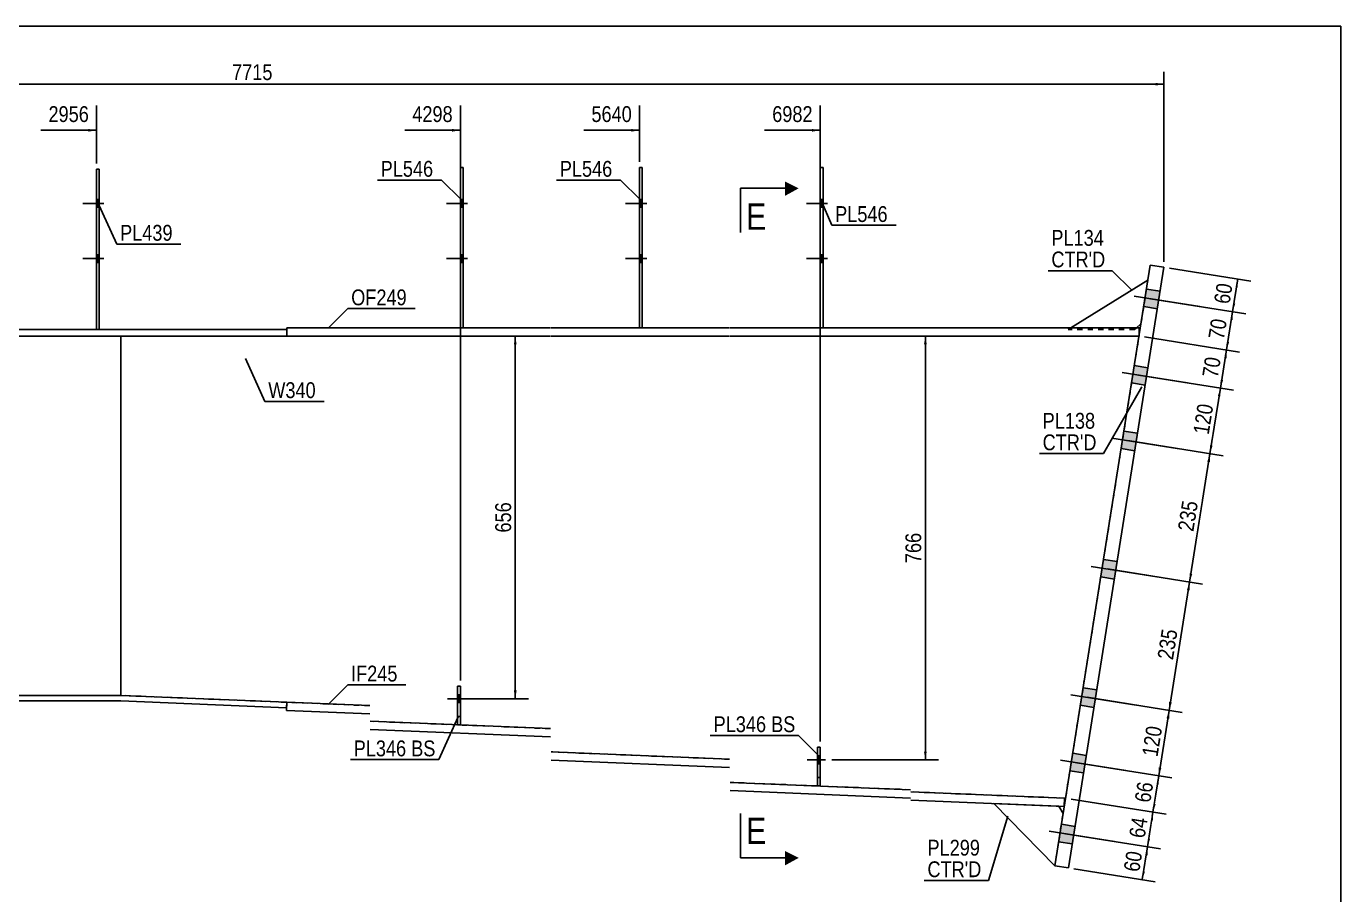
# Model space of a CAD drawing. Header units: millimetres. Extents: x -43 to 360, y -189 to 89.
# Drawn here: x 122 to 359.7, y -68.5 to 88.5 of the extents above; entities that cross this region are included whole.
import ezdxf

# ---------------------------------------------------------------- set-up
doc = ezdxf.new("R2010")
doc.units = ezdxf.units.MM
doc.linetypes.add('DXK_LINE_DOT1', pattern=[1.8814, 0.9407, -0.9407])
doc.linetypes.add('DXK_LINE_DOT2', pattern=[3.9198, 1.9599, -1.9599])
doc.styles.add('Arial Narrow', font='ARIALN.TTF', dxfattribs={"height": 0.2})

# ---------------------------------------------------------------- blocks, each defined once
blk = doc.blocks.new('Unknown-623699608-1210')
at = {"color": 5, "linetype": 'Continuous'}
for p, q in [((359.73, 88.52), (-40.27, 88.52)), ((359.73, -188.48), (359.73, 88.52))]:
    blk.add_line(p, q, dxfattribs=at)
blk = doc.blocks.new('Bolt-623699608-2019 - 1732')
at = {"color": 3, "linetype": 'DXK_LINE_DOT2'}
for p, q in [((266.55, -44.15), (263.25, -44.15)), ((265.6, -43.45), (265.1, -43.45)), ((265.6, -44.85), (265.1, -44.85))]:
    blk.add_line(p, q, dxfattribs=at)
blk = doc.blocks.new('Part-623699608-1764 - 1732')
at = {"color": 2, "linetype": 'Continuous'}
for p, q in [((200, -37.8), (200, -30.8)), ((200, -30.8), (200.5, -30.8)), ((200.5, -30.8), (200.5, -37.8)), ((200.5, -37.8), (200, -37.8))]:
    blk.add_line(p, q, dxfattribs=at)
at = {"color": 7, "linetype": 'DXK_LINE_DOT1'}
blk.add_line((200, -36.3), (200.5, -36.3), dxfattribs=at)
blk = doc.blocks.new('Bolt-623699608-1740 - 1732')
at = {"linetype": 'Continuous'}
blk.add_hatch(color=3, dxfattribs=at).paths.add_polyline_path([(200.5, -33.8), (200.5, -32.4), (200, -32.4), (200, -33.8)])
at = {"color": 3, "linetype": 'Continuous'}
for p, q in [((201.45, -33.1), (198.15, -33.1)), ((200.5, -32.4), (200, -32.4)), ((200.5, -33.8), (200, -33.8))]:
    blk.add_line(p, q, dxfattribs=at)
blk = doc.blocks.new('Bolt-623699608-1741 - 1732')
at = {"color": 3, "linetype": 'DXK_LINE_DOT2'}
for p, q in [((201.45, -33.1), (198.15, -33.1)), ((200.5, -32.4), (200, -32.4)), ((200.5, -33.8), (200, -33.8))]:
    blk.add_line(p, q, dxfattribs=at)
blk = doc.blocks.new('Bolt-623699608-1742 - 1732')
at = {"linetype": 'Continuous'}
for points in [[(201, 55.8), (201, 57.2), (200.5, 57.2), (200.5, 55.8)], [(201, 55.8), (201, 57.2), (200.5, 57.2), (200.5, 55.8)], [(201, 45.8), (201, 47.2), (200.5, 47.2), (200.5, 45.8)], [(201, 45.8), (201, 47.2), (200.5, 47.2), (200.5, 45.8)]]:
    blk.add_hatch(color=3, dxfattribs=at).paths.add_polyline_path(points)
at = {"color": 3, "linetype": 'Continuous'}
for p, q in [((201, 57.2), (200.5, 57.2)), ((201, 57.2), (200.5, 57.2)), ((201.8, 56.5), (198, 56.5)), ((201.8, 56.5), (198, 56.5)), ((201, 55.8), (200.5, 55.8)), ((201, 55.8), (200.5, 55.8)), ((201.8, 46.5), (198, 46.5)), ((201.8, 46.5), (198, 46.5)), ((201, 47.2), (200.5, 47.2)), ((201, 47.2), (200.5, 47.2)), ((201, 45.8), (200.5, 45.8)), ((201, 45.8), (200.5, 45.8))]:
    blk.add_line(p, q, dxfattribs=at)
blk = doc.blocks.new('Part-623699608-1786 - 1732')
at = {"color": 7, "linetype": 'DXK_LINE_DOT1'}
for p, q in [((200, -37.8), (200, -30.8)), ((200, -30.8), (200.5, -30.8)), ((200.5, -37.8), (200.5, -30.8)), ((200.5, -37.8), (200, -37.8))]:
    blk.add_line(p, q, dxfattribs=at)
blk = doc.blocks.new('Part-623699608-1791 - 1732')
at = {"color": 2, "linetype": 'Continuous'}
for p, q in [((201, 63), (200.5, 63)), ((200.5, 63), (200.5, 34)), ((201, 34), (201, 63))]:
    blk.add_line(p, q, dxfattribs=at)
at = {"color": 7, "linetype": 'DXK_LINE_DOT1'}
blk.add_line((200.5, 34), (201, 34), dxfattribs=at)
blk = doc.blocks.new('Part-623699608-2133 - 1732')
at = {"color": 2, "linetype": 'Continuous'}
for p, q in [((169.04, -35.23), (169.1, -33.73)), ((184.1, -35.85), (169.04, -35.23)), ((184.1, -34.35), (169.1, -33.73)), ((216.8, -38.51), (184.2, -37.17)), ((216.8, -40.01), (184.2, -38.67)), ((249.2, -44.04), (216.9, -42.71)), ((249.2, -45.54), (216.9, -44.21)), ((281.9, -49.56), (249.3, -48.22)), ((281.9, -51.06), (249.3, -49.72)), ((309.78, -51.08), (282, -49.94)), ((309.72, -52.58), (282, -51.44)), ((309.72, -52.56), (309.78, -51.08))]:
    blk.add_line(p, q, dxfattribs=at)
at = {"color": 7, "linetype": 'DXK_LINE_DOT1'}
for p in [(309.72, -52.56), (309.72, -52.58)]:
    blk.add_line(p, (309.72, -52.58), dxfattribs=at)
blk = doc.blocks.new('Part-623699608-1984 - 1732')
at = {"color": 2, "linetype": 'Continuous'}
for p, q in [((233.4, 63), (232.9, 63)), ((232.9, 63), (232.9, 34)), ((233.4, 34), (233.4, 63))]:
    blk.add_line(p, q, dxfattribs=at)
at = {"color": 7, "linetype": 'DXK_LINE_DOT1'}
blk.add_line((232.9, 34), (233.4, 34), dxfattribs=at)
blk = doc.blocks.new('Part-623699608-1796 - 1732')
at = {"color": 2, "linetype": 'Continuous'}
for p, q in [((0, 33.7), (0, 32.5)), ((43.5, 33.7), (0, 33.7)), ((118.6, 33.7), (43.6, 33.7)), ((169.1, 33.7), (118.7, 33.7)), ((169.1, 32.5), (169.1, 33.7)), ((0, 32.5), (43.5, 32.5)), ((43.6, 32.5), (118.6, 32.5)), ((118.7, 32.5), (169.1, 32.5))]:
    blk.add_line(p, q, dxfattribs=at)
blk = doc.blocks.new('Part-623699608-1818 - 1732')
at = {"color": 2, "linetype": 'Continuous'}
for p, q in [((184.1, 34), (169.1, 34)), ((169.1, 34), (169.1, 32.5)), ((216.8, 34), (184.2, 34)), ((249.2, 34), (216.9, 34)), ((281.9, 34), (249.3, 34)), ((323.25, 34), (282, 34)), ((323.25, 32.5), (323.25, 34)), ((169.1, 32.5), (184.1, 32.5)), ((184.2, 32.5), (216.8, 32.5)), ((216.9, 32.5), (249.2, 32.5)), ((249.3, 32.5), (281.9, 32.5)), ((282, 32.5), (323.25, 32.5))]:
    blk.add_line(p, q, dxfattribs=at)
blk = doc.blocks.new('Part-623699608-1823 - 1732')
at = {"color": 2, "linetype": 'Continuous'}
for p, q in [((139.1, 32.5), (139.1, -32.5)), ((309.78, -51.08), (309.96, -51.09))]:
    blk.add_line(p, q, dxfattribs=at)
at = {"color": 7, "linetype": 'DXK_LINE_DOT1'}
for p, q in [((139.1, 32.5), (184.1, 32.5)), ((184.2, 32.5), (216.8, 32.5)), ((216.9, 32.5), (249.2, 32.5)), ((249.3, 32.5), (281.9, 32.5)), ((282, 32.5), (323.25, 32.5)), ((309.96, -51.09), (323.25, 32.5)), ((184.1, -34.35), (139.1, -32.5)), ((216.8, -38.51), (184.2, -37.17)), ((249.2, -44.04), (216.9, -42.71)), ((281.9, -49.56), (249.3, -48.22)), ((309.78, -51.08), (282, -49.94))]:
    blk.add_line(p, q, dxfattribs=at)
blk = doc.blocks.new('Bolt-623699608-2020 - 1732')
at = {"linetype": 'Continuous'}
for points in [[(266.1, 55.8), (266.1, 57.2), (265.6, 57.2), (265.6, 55.8)], [(266.1, 55.8), (266.1, 57.2), (265.6, 57.2), (265.6, 55.8)], [(266.1, 45.8), (266.1, 47.2), (265.6, 47.2), (265.6, 45.8)], [(266.1, 45.8), (266.1, 47.2), (265.6, 47.2), (265.6, 45.8)]]:
    blk.add_hatch(color=3, dxfattribs=at).paths.add_polyline_path(points)
at = {"color": 3, "linetype": 'Continuous'}
for p, q in [((266.1, 57.2), (265.6, 57.2)), ((266.1, 57.2), (265.6, 57.2)), ((266.9, 56.5), (263.1, 56.5)), ((266.9, 56.5), (263.1, 56.5)), ((266.1, 55.8), (265.6, 55.8)), ((266.1, 55.8), (265.6, 55.8)), ((266.9, 46.5), (263.1, 46.5)), ((266.9, 46.5), (263.1, 46.5)), ((266.1, 47.2), (265.6, 47.2)), ((266.1, 47.2), (265.6, 47.2)), ((266.1, 45.8), (265.6, 45.8)), ((266.1, 45.8), (265.6, 45.8))]:
    blk.add_line(p, q, dxfattribs=at)
blk = doc.blocks.new('Part-623699608-1828 - 1732')
at = {"color": 2, "linetype": 'Continuous'}
for p, q in [((43.5, -32.5), (0, -32.5)), ((0, -33.5), (0, -32.5)), ((118.6, -32.5), (43.6, -32.5)), ((139.1, -32.5), (118.7, -32.5)), ((139.1, -32.5), (169.1, -33.73)), ((43.5, -33.5), (0, -33.5)), ((118.6, -33.5), (43.6, -33.5)), ((139.08, -33.5), (118.7, -33.5)), ((169.06, -34.73), (139.08, -33.5)), ((169.1, -33.73), (169.06, -34.73))]:
    blk.add_line(p, q, dxfattribs=at)
blk = doc.blocks.new('Part-623699608-1935 - 1732')
at = {"color": 2, "linetype": 'Continuous'}
for p, q in [((308.02, -63.3), (325.29, 45.34)), ((325.29, 45.34), (327.76, 44.94)), ((327.76, 44.94), (310.49, -63.69)), ((310.49, -63.69), (308.02, -63.3))]:
    blk.add_line(p, q, dxfattribs=at)
blk = doc.blocks.new('Part-623699608-1964 - 1732')
at = {"color": 2, "linetype": 'Continuous'}
for p, q in [((324.85, 42.59), (310.93, 34)), ((323.6, 34.69), (322.79, 34))]:
    blk.add_line(p, q, dxfattribs=at)
at = {"color": 7, "linetype": 'DXK_LINE_DOT1'}
for p, q in [((323.6, 34.69), (324.85, 42.59)), ((310.93, 34), (310.44, 33.7)), ((322.44, 33.7), (310.44, 33.7)), ((322.79, 34), (322.44, 33.7))]:
    blk.add_line(p, q, dxfattribs=at)
blk = doc.blocks.new('Part-623699608-1979 - 1732')
at = {"color": 2, "linetype": 'Continuous'}
for p, q in [((135.2, 62.7), (134.7, 62.7)), ((134.7, 62.7), (134.7, 33.7)), ((135.2, 33.7), (135.2, 62.7))]:
    blk.add_line(p, q, dxfattribs=at)
at = {"color": 7, "linetype": 'DXK_LINE_DOT1'}
blk.add_line((134.7, 33.7), (135.2, 33.7), dxfattribs=at)
blk = doc.blocks.new('Part-623699608-2123 - 1732')
at = {"color": 7, "linetype": 'DXK_LINE_DOT1'}
for p, q in [((265.1, -48.85), (265.1, -41.85)), ((265.1, -41.85), (265.6, -41.85)), ((265.6, -48.85), (265.6, -41.85)), ((265.6, -48.85), (265.1, -48.85))]:
    blk.add_line(p, q, dxfattribs=at)
blk = doc.blocks.new('Bolt-623699608-2018 - 1732')
at = {"linetype": 'Continuous'}
blk.add_hatch(color=3, dxfattribs=at).paths.add_polyline_path([(265.6, -44.85), (265.6, -43.45), (265.1, -43.45), (265.1, -44.85)])
at = {"color": 3, "linetype": 'Continuous'}
for p, q in [((266.55, -44.15), (263.25, -44.15)), ((265.6, -43.45), (265.1, -43.45)), ((265.6, -44.85), (265.1, -44.85))]:
    blk.add_line(p, q, dxfattribs=at)
blk = doc.blocks.new('Part-623699608-2059 - 1732')
at = {"color": 2, "linetype": 'Continuous'}
for p, q in [((308.02, -63.3), (297, -52.06)), ((308.73, -52.55), (297, -52.06)), ((309.52, -53.85), (308.73, -52.55))]:
    blk.add_line(p, q, dxfattribs=at)
at = {"color": 7, "linetype": 'DXK_LINE_DOT1'}
blk.add_line((309.52, -53.85), (308.02, -63.3), dxfattribs=at)
blk = doc.blocks.new('Part-623699608-2128 - 1732')
at = {"color": 2, "linetype": 'Continuous'}
for p, q in [((266.1, 63), (265.6, 63)), ((265.6, 63), (265.6, 34)), ((266.1, 34), (266.1, 63))]:
    blk.add_line(p, q, dxfattribs=at)
at = {"color": 7, "linetype": 'DXK_LINE_DOT1'}
blk.add_line((265.6, 34), (266.1, 34), dxfattribs=at)
blk = doc.blocks.new('Part-623699608-2064 - 1732')
at = {"color": 7, "linetype": 'DXK_LINE_DOT1'}
for p, q in [((0, 32.5), (0, -32.5)), ((0, 32.5), (43.5, 32.5)), ((43.6, 32.5), (118.6, 32.5)), ((118.7, 32.5), (139.1, 32.5)), ((139.1, 32.5), (139.1, -32.5)), ((0, -32.5), (43.5, -32.5)), ((43.6, -32.5), (118.6, -32.5)), ((118.7, -32.5), (139.1, -32.5))]:
    blk.add_line(p, q, dxfattribs=at)
blk = doc.blocks.new('Bolt-623699608-2022 - 1732')
at = {"linetype": 'Continuous'}
for points in [[(233.4, 55.8), (233.4, 57.2), (232.9, 57.2), (232.9, 55.8)], [(233.4, 55.8), (233.4, 57.2), (232.9, 57.2), (232.9, 55.8)], [(233.4, 45.8), (233.4, 47.2), (232.9, 47.2), (232.9, 45.8)], [(233.4, 45.8), (233.4, 47.2), (232.9, 47.2), (232.9, 45.8)]]:
    blk.add_hatch(color=3, dxfattribs=at).paths.add_polyline_path(points)
at = {"color": 3, "linetype": 'Continuous'}
for p, q in [((233.4, 57.2), (232.9, 57.2)), ((233.4, 57.2), (232.9, 57.2)), ((234.2, 56.5), (230.4, 56.5)), ((234.2, 56.5), (230.4, 56.5)), ((233.4, 55.8), (232.9, 55.8)), ((233.4, 55.8), (232.9, 55.8)), ((234.2, 46.5), (230.4, 46.5)), ((234.2, 46.5), (230.4, 46.5)), ((233.4, 47.2), (232.9, 47.2)), ((233.4, 47.2), (232.9, 47.2)), ((233.4, 45.8), (232.9, 45.8)), ((233.4, 45.8), (232.9, 45.8))]:
    blk.add_line(p, q, dxfattribs=at)
blk = doc.blocks.new('Bolt-623699608-2023 - 1732')
at = {"linetype": 'Continuous'}
for points in [[(135.2, 55.8), (135.2, 57.2), (134.7, 57.2), (134.7, 55.8)], [(135.2, 55.8), (135.2, 57.2), (134.7, 57.2), (134.7, 55.8)], [(135.2, 45.8), (135.2, 47.2), (134.7, 47.2), (134.7, 45.8)], [(135.2, 45.8), (135.2, 47.2), (134.7, 47.2), (134.7, 45.8)]]:
    blk.add_hatch(color=3, dxfattribs=at).paths.add_polyline_path(points)
at = {"color": 3, "linetype": 'Continuous'}
for p, q in [((135.2, 57.2), (134.7, 57.2)), ((135.2, 57.2), (134.7, 57.2)), ((136, 56.5), (132.2, 56.5)), ((136, 56.5), (132.2, 56.5)), ((135.2, 55.8), (134.7, 55.8)), ((135.2, 55.8), (134.7, 55.8)), ((136, 46.5), (132.2, 46.5)), ((136, 46.5), (132.2, 46.5)), ((135.2, 47.2), (134.7, 47.2)), ((135.2, 47.2), (134.7, 47.2)), ((135.2, 45.8), (134.7, 45.8)), ((135.2, 45.8), (134.7, 45.8))]:
    blk.add_line(p, q, dxfattribs=at)
blk = doc.blocks.new('Bolt-623699608-2026 - 1732')
at = {"linetype": 'Continuous'}
for points in [[(324.6, 40.99), (324.1, 37.83), (326.57, 37.44), (327.07, 40.6)], [(324.6, 40.99), (324.1, 37.83), (326.57, 37.44), (327.07, 40.6)], [(322.4, 27.17), (321.9, 24.01), (324.37, 23.61), (324.87, 26.77)], [(322.4, 27.17), (321.9, 24.01), (324.37, 23.61), (324.87, 26.77)], [(320.52, 15.31), (320.01, 12.15), (322.48, 11.76), (322.99, 14.92)], [(320.52, 15.31), (320.01, 12.15), (322.48, 11.76), (322.99, 14.92)], [(316.83, -7.89), (316.32, -11.05), (318.79, -11.45), (319.3, -8.29)], [(316.83, -7.89), (316.32, -11.05), (318.79, -11.45), (319.3, -8.29)], [(313.14, -31.1), (312.63, -34.26), (315.1, -34.66), (315.6, -31.49)], [(313.14, -31.1), (312.63, -34.26), (315.1, -34.66), (315.6, -31.49)], [(311.25, -42.95), (310.75, -46.11), (313.22, -46.51), (313.72, -43.35)], [(311.25, -42.95), (310.75, -46.11), (313.22, -46.51), (313.72, -43.35)], [(309.21, -55.79), (308.71, -58.95), (311.18, -59.34), (311.68, -56.18)], [(309.21, -55.79), (308.71, -58.95), (311.18, -59.34), (311.68, -56.18)]]:
    blk.add_hatch(color=3, dxfattribs=at).paths.add_polyline_path(points)
at = {"color": 3, "linetype": 'Continuous'}
for p, q in [((324.6, 40.99), (327.07, 40.6)), ((324.6, 40.99), (327.07, 40.6)), ((322.4, 39.72), (334.22, 37.84)), ((322.4, 39.72), (334.22, 37.84)), ((324.1, 37.83), (326.57, 37.44)), ((324.1, 37.83), (326.57, 37.44)), ((322.4, 27.17), (324.87, 26.77)), ((322.4, 27.17), (324.87, 26.77)), ((320.2, 25.9), (332.03, 24.02)), ((320.2, 25.9), (332.03, 24.02)), ((321.9, 24.01), (324.37, 23.61)), ((321.9, 24.01), (324.37, 23.61)), ((320.52, 15.31), (322.99, 14.92)), ((320.52, 15.31), (322.99, 14.92)), ((318.32, 14.04), (330.14, 12.16)), ((318.32, 14.04), (330.14, 12.16)), ((320.01, 12.15), (322.48, 11.76)), ((320.01, 12.15), (322.48, 11.76)), ((314.62, -9.16), (326.45, -11.04)), ((314.62, -9.16), (326.45, -11.04)), ((316.83, -7.89), (319.3, -8.29)), ((316.83, -7.89), (319.3, -8.29)), ((316.32, -11.05), (318.79, -11.45)), ((316.32, -11.05), (318.79, -11.45)), ((310.93, -32.37), (322.76, -34.25)), ((310.93, -32.37), (322.76, -34.25)), ((313.14, -31.1), (315.6, -31.49)), ((313.14, -31.1), (315.6, -31.49)), ((312.63, -34.26), (315.1, -34.66)), ((312.63, -34.26), (315.1, -34.66)), ((309.05, -44.22), (320.88, -46.1)), ((309.05, -44.22), (320.88, -46.1)), ((311.25, -42.95), (313.72, -43.35)), ((311.25, -42.95), (313.72, -43.35)), ((310.75, -46.11), (313.22, -46.51)), ((310.75, -46.11), (313.22, -46.51)), ((309.21, -55.79), (311.68, -56.18)), ((309.21, -55.79), (311.68, -56.18)), ((307.01, -57.06), (318.83, -58.94)), ((307.01, -57.06), (318.83, -58.94)), ((308.71, -58.95), (311.18, -59.34)), ((308.71, -58.95), (311.18, -59.34))]:
    blk.add_line(p, q, dxfattribs=at)
blk = doc.blocks.new('Part-623699608-2118 - 1732')
at = {"color": 2, "linetype": 'Continuous'}
for p, q in [((265.1, -48.85), (265.1, -41.85)), ((265.1, -41.85), (265.6, -41.85)), ((265.6, -41.85), (265.6, -48.85)), ((265.6, -48.85), (265.1, -48.85))]:
    blk.add_line(p, q, dxfattribs=at)
at = {"color": 7, "linetype": 'DXK_LINE_DOT1'}
blk.add_line((265.1, -47.35), (265.6, -47.35), dxfattribs=at)
blk = doc.blocks.new('StraightDimension-623699608-2229 - 1732')
at = {"linetype": 'Continuous'}
for points in [[(331.91, -13.43), (332.39, -11.99), (332.4, -13.51)], [(329.18, -33.75), (328.7, -35.2), (328.69, -33.68)]]:
    blk.add_hatch(color=7, dxfattribs=at).paths.add_polyline_path(points)
at = {"color": 7, "linetype": 'Continuous'}
for p, q in [((317.56, -9.63), (334.76, -12.36)), ((328.7, -35.2), (332.39, -11.99)), ((313.87, -32.84), (331.07, -35.57))]:
    blk.add_line(p, q, dxfattribs=at)
at = {"color": 0}
blk.add_wipeout([(330.92, -20.27), (326.78, -19.61), (325.73, -26.21), (329.87, -26.87)], dxfattribs=at)
at = {"color": 3, "style": 'Arial Narrow'}
blk.add_text('235', height=2.863, rotation=80.9647, dxfattribs=at).set_placement((329.38, -26.18))
blk = doc.blocks.new('StraightDimension-623699608-6963 - 1732')
at = {"linetype": 'Continuous'}
blk.add_hatch(color=7, dxfattribs=at).paths.add_polyline_path([(199, 69.96), (200.5, 69.71), (199, 69.46)])
at = {"color": 7, "linetype": 'Continuous'}
for p, q in [((200.5, -29.8), (200.5, 74.21)), ((190.44, 69.71), (200.5, 69.71))]:
    blk.add_line(p, q, dxfattribs=at)
at = {"color": 0}
blk.add_wipeout([(199.73, 70.61), (199.73, 74.81), (191.21, 74.81), (191.21, 70.61)], dxfattribs=at)
at = {"color": 3, "style": 'Arial Narrow'}
blk.add_text('4298', height=2.863, dxfattribs=at).set_placement((191.81, 71.21))
blk = doc.blocks.new('StraightDimension-623699608-2210 - 1732')
at = {"linetype": 'Continuous'}
for points in [[(324.29, -61.33), (324.78, -59.89), (324.79, -61.41)], [(324.32, -64.37), (323.83, -65.81), (323.82, -64.29)]]:
    blk.add_hatch(color=7, dxfattribs=at).paths.add_polyline_path(points)
at = {"color": 7, "linetype": 'Continuous'}
for p, q in [((309.93, -57.53), (327.15, -60.26)), ((323.83, -65.81), (324.78, -59.89)), ((311.47, -63.85), (326.2, -66.19))]:
    blk.add_line(p, q, dxfattribs=at)
at = {"color": 0}
blk.add_wipeout([(324.54, -60.43), (320.39, -59.77), (319.63, -64.56), (323.77, -65.22)], dxfattribs=at)
at = {"color": 3, "style": 'Arial Narrow'}
blk.add_text('60', height=2.863, rotation=80.9647, dxfattribs=at).set_placement((323.28, -64.54))
blk = doc.blocks.new('StraightDimension-623699608-2216 - 1732')
at = {"linetype": 'Continuous'}
for points in [[(325.29, -55.05), (325.77, -53.6), (325.79, -55.13)], [(325.26, -58.45), (324.78, -59.89), (324.76, -58.37)]]:
    blk.add_hatch(color=7, dxfattribs=at).paths.add_polyline_path(points)
at = {"color": 7, "linetype": 'Continuous'}
for p, q in [((310.95, -51.25), (328.14, -53.98)), ((324.78, -59.89), (325.77, -53.6)), ((309.93, -57.53), (327.15, -60.26))]:
    blk.add_line(p, q, dxfattribs=at)
at = {"color": 0}
blk.add_wipeout([(325.51, -54.32), (321.36, -53.66), (320.6, -58.46), (324.75, -59.12)], dxfattribs=at)
at = {"color": 3, "style": 'Arial Narrow'}
blk.add_text('64', height=2.863, rotation=80.9647, dxfattribs=at).set_placement((324.25, -58.43))
blk = doc.blocks.new('StraightDimension-623699608-2232 - 1732')
at = {"linetype": 'Continuous'}
for points in [[(335.6, 9.78), (336.08, 11.22), (336.09, 9.7)], [(332.87, -10.55), (332.39, -11.99), (332.38, -10.47)]]:
    blk.add_hatch(color=7, dxfattribs=at).paths.add_polyline_path(points)
at = {"color": 7, "linetype": 'Continuous'}
for p, q in [((321.25, 13.58), (338.45, 10.84)), ((332.39, -11.99), (336.08, 11.22)), ((317.56, -9.63), (334.76, -12.36))]:
    blk.add_line(p, q, dxfattribs=at)
at = {"color": 0}
blk.add_wipeout([(334.61, 2.94), (330.47, 3.6), (329.42, -3), (333.56, -3.66)], dxfattribs=at)
at = {"color": 3, "style": 'Arial Narrow'}
blk.add_text('235', height=2.863, rotation=80.9647, dxfattribs=at).set_placement((333.07, -2.97))
blk = doc.blocks.new('StraightDimension-623699608-2235 - 1732')
at = {"linetype": 'Continuous'}
for points in [[(337.49, 21.64), (337.97, 23.08), (337.98, 21.56)], [(336.56, 12.66), (336.08, 11.22), (336.07, 12.74)]]:
    blk.add_hatch(color=7, dxfattribs=at).paths.add_polyline_path(points)
at = {"color": 7, "linetype": 'Continuous'}
for p, q in [((323.14, 25.44), (340.34, 22.7)), ((336.08, 11.22), (337.97, 23.08)), ((321.25, 13.58), (338.45, 10.84))]:
    blk.add_line(p, q, dxfattribs=at)
at = {"color": 0}
blk.add_wipeout([(337.4, 20.47), (333.25, 21.13), (332.2, 14.53), (336.35, 13.87)], dxfattribs=at)
at = {"color": 3, "style": 'Arial Narrow'}
blk.add_text('120', height=2.863, rotation=80.9647, dxfattribs=at).set_placement((335.85, 14.56))
blk = doc.blocks.new('StraightDimension-623699608-2241 - 1732')
at = {"linetype": 'Continuous'}
for points in [[(338.58, 28.54), (339.07, 29.98), (339.08, 28.46)], [(338.45, 24.52), (337.97, 23.08), (337.96, 24.6)]]:
    blk.add_hatch(color=7, dxfattribs=at).paths.add_polyline_path(points)
at = {"color": 7, "linetype": 'Continuous'}
for p, q in [((324.24, 32.34), (341.44, 29.61)), ((337.97, 23.08), (339.07, 29.98)), ((323.14, 25.44), (340.34, 22.7))]:
    blk.add_line(p, q, dxfattribs=at)
at = {"color": 0}
blk.add_wipeout([(338.75, 28.95), (334.6, 29.61), (333.84, 24.82), (337.99, 24.16)], dxfattribs=at)
at = {"color": 3, "style": 'Arial Narrow'}
blk.add_text('70', height=2.863, rotation=80.9647, dxfattribs=at).set_placement((337.49, 24.84))
blk = doc.blocks.new('StraightDimension-623699608-2250 - 1732')
at = {"linetype": 'Continuous'}
for points in [[(326.33, -48.49), (326.82, -47.05), (326.83, -48.57)], [(326.26, -52.16), (325.77, -53.6), (325.76, -52.08)]]:
    blk.add_hatch(color=7, dxfattribs=at).paths.add_polyline_path(points)
at = {"color": 7, "linetype": 'Continuous'}
for p, q in [((311.99, -44.69), (329.19, -47.43)), ((325.77, -53.6), (326.82, -47.05)), ((310.95, -51.25), (328.14, -53.98))]:
    blk.add_line(p, q, dxfattribs=at)
at = {"color": 0}
blk.add_wipeout([(326.53, -47.91), (322.38, -47.25), (321.62, -52.04), (325.77, -52.7)], dxfattribs=at)
at = {"color": 3, "style": 'Arial Narrow'}
blk.add_text('66', height=2.863, rotation=80.9647, dxfattribs=at).set_placement((325.27, -52.01))
blk = doc.blocks.new('StraightDimension-623699608-2259 - 1732')
at = {"linetype": 'Continuous'}
for points in [[(328.22, -36.64), (328.7, -35.2), (328.71, -36.72)], [(327.3, -45.61), (326.82, -47.05), (326.81, -45.53)]]:
    blk.add_hatch(color=7, dxfattribs=at).paths.add_polyline_path(points)
at = {"color": 7, "linetype": 'Continuous'}
for p, q in [((313.87, -32.84), (331.07, -35.57)), ((326.82, -47.05), (328.7, -35.2)), ((311.99, -44.69), (329.19, -47.43))]:
    blk.add_line(p, q, dxfattribs=at)
at = {"color": 0}
blk.add_wipeout([(328.14, -37.8), (323.99, -37.14), (322.94, -43.74), (327.09, -44.4)], dxfattribs=at)
at = {"color": 3, "style": 'Arial Narrow'}
blk.add_text('120', height=2.863, rotation=80.9647, dxfattribs=at).set_placement((326.59, -43.71))
blk = doc.blocks.new('StraightDimension-623699608-2264 - 1732')
at = {"linetype": 'Continuous'}
for points in [[(339.68, 35.45), (340.17, 36.9), (340.18, 35.38)], [(339.55, 31.43), (339.07, 29.98), (339.05, 31.51)]]:
    blk.add_hatch(color=7, dxfattribs=at).paths.add_polyline_path(points)
at = {"color": 7, "linetype": 'Continuous'}
for p, q in [((325.34, 39.25), (342.54, 36.52)), ((339.07, 29.98), (340.17, 36.9)), ((324.24, 32.34), (341.44, 29.61))]:
    blk.add_line(p, q, dxfattribs=at)
at = {"color": 0}
blk.add_wipeout([(339.85, 35.86), (335.7, 36.52), (334.94, 31.73), (339.09, 31.07)], dxfattribs=at)
at = {"color": 3, "style": 'Arial Narrow'}
blk.add_text('70', height=2.863, rotation=80.9647, dxfattribs=at).set_placement((338.59, 31.75))
blk = doc.blocks.new('StraightDimension-623699608-2284 - 1732')
at = {"linetype": 'Continuous'}
for points in [[(340.63, 41.38), (341.11, 42.82), (341.12, 41.3)], [(340.65, 38.34), (340.17, 36.9), (340.15, 38.42)]]:
    blk.add_hatch(color=7, dxfattribs=at).paths.add_polyline_path(points)
at = {"color": 7, "linetype": 'Continuous'}
for p, q in [((328.75, 44.79), (343.48, 42.45)), ((340.17, 36.9), (341.11, 42.82)), ((325.34, 39.25), (342.54, 36.52))]:
    blk.add_line(p, q, dxfattribs=at)
at = {"color": 0}
blk.add_wipeout([(340.87, 42.28), (336.72, 42.94), (335.96, 38.14), (340.11, 37.49)], dxfattribs=at)
at = {"color": 3, "style": 'Arial Narrow'}
blk.add_text('60', height=2.863, rotation=80.9647, dxfattribs=at).set_placement((339.61, 38.17))
blk = doc.blocks.new('StraightDimension-623699608-2298 - 1732')
at = {"linetype": 'Continuous'}
for points in [[(210.18, 31), (210.43, 32.5), (210.68, 31)], [(210.68, -31.6), (210.43, -33.1), (210.18, -31.6)]]:
    blk.add_hatch(color=7, dxfattribs=at).paths.add_polyline_path(points)
at = {"color": 7, "linetype": 'Continuous'}
for p, q in [((170.1, 32.5), (212.83, 32.5)), ((210.43, -33.1), (210.43, 32.5)), ((200.08, -33.1), (212.83, -33.1))]:
    blk.add_line(p, q, dxfattribs=at)
at = {"color": 0}
blk.add_wipeout([(210.28, 3.04), (206.08, 3.04), (206.08, -3.64), (210.28, -3.64)], dxfattribs=at)
at = {"color": 3, "style": 'Arial Narrow'}
blk.add_text('656', height=2.863, rotation=90.0002, dxfattribs=at).set_placement((209.68, -3.04))
blk = doc.blocks.new('StraightDimension-623699608-2304 - 1732')
at = {"linetype": 'Continuous'}
for points in [[(284.36, 31), (284.61, 32.5), (284.86, 31)], [(284.86, -42.65), (284.61, -44.15), (284.36, -42.65)]]:
    blk.add_hatch(color=7, dxfattribs=at).paths.add_polyline_path(points)
at = {"color": 7, "linetype": 'Continuous'}
for p, q in [((267.65, 32.5), (287.01, 32.5)), ((284.61, -44.15), (284.61, 32.5)), ((267.68, -44.15), (287.01, -44.15))]:
    blk.add_line(p, q, dxfattribs=at)
at = {"color": 0}
blk.add_wipeout([(284.46, -2.48), (280.26, -2.48), (280.26, -9.17), (284.46, -9.17)], dxfattribs=at)
at = {"color": 3, "style": 'Arial Narrow'}
blk.add_text('766', height=2.863, rotation=90.0002, dxfattribs=at).set_placement((283.86, -8.57))
blk = doc.blocks.new('StraightDimension-623699608-2523 - 1732')
at = {"linetype": 'Continuous'}
blk.add_hatch(color=7, dxfattribs=at).paths.add_polyline_path([(326.26, 78.3), (327.76, 78.05), (326.26, 77.8)])
at = {"color": 7, "linetype": 'Continuous'}
for p, q in [((327.76, 45.94), (327.76, 80.3)), ((-2, 78.05), (327.76, 78.05))]:
    blk.add_line(p, q, dxfattribs=at)
at = {"color": 0}
blk.add_wipeout([(167.14, 78.2), (167.14, 82.4), (158.62, 82.4), (158.62, 78.2)], dxfattribs=at)
at = {"color": 3, "style": 'Arial Narrow'}
blk.add_text('7715', height=2.863, dxfattribs=at).set_placement((159.22, 78.8))
blk = doc.blocks.new('StraightDimension-623699608-6964 - 1732')
at = {"linetype": 'Continuous'}
blk.add_hatch(color=7, dxfattribs=at).paths.add_polyline_path([(133.2, 69.96), (134.7, 69.71), (133.2, 69.46)])
at = {"color": 7, "linetype": 'Continuous'}
for p, q in [((134.7, 63.7), (134.7, 74.21)), ((124.63, 69.71), (134.7, 69.71))]:
    blk.add_line(p, q, dxfattribs=at)
at = {"color": 0}
blk.add_wipeout([(133.92, 70.61), (133.92, 74.81), (125.41, 74.81), (125.41, 70.61)], dxfattribs=at)
at = {"color": 3, "style": 'Arial Narrow'}
blk.add_text('2956', height=2.863, dxfattribs=at).set_placement((126.01, 71.21))
blk = doc.blocks.new('StraightDimension-623699608-6961 - 1732')
at = {"linetype": 'Continuous'}
blk.add_hatch(color=7, dxfattribs=at).paths.add_polyline_path([(264.1, 69.96), (265.6, 69.71), (264.1, 69.46)])
at = {"color": 7, "linetype": 'Continuous'}
for p, q in [((265.6, -40.85), (265.6, 74.21)), ((255.54, 69.71), (265.6, 69.71))]:
    blk.add_line(p, q, dxfattribs=at)
at = {"color": 0}
blk.add_wipeout([(264.83, 70.61), (264.83, 74.81), (256.31, 74.81), (256.31, 70.61)], dxfattribs=at)
at = {"color": 3, "style": 'Arial Narrow'}
blk.add_text('6982', height=2.863, dxfattribs=at).set_placement((256.91, 71.21))
blk = doc.blocks.new('StraightDimension-623699608-6962 - 1732')
at = {"linetype": 'Continuous'}
blk.add_hatch(color=7, dxfattribs=at).paths.add_polyline_path([(231.4, 69.96), (232.9, 69.71), (231.4, 69.46)])
at = {"color": 7, "linetype": 'Continuous'}
for p, q in [((232.9, 64), (232.9, 74.21)), ((222.84, 69.71), (232.9, 69.71))]:
    blk.add_line(p, q, dxfattribs=at)
at = {"color": 0}
blk.add_wipeout([(232.13, 70.61), (232.13, 74.81), (223.61, 74.81), (223.61, 70.61)], dxfattribs=at)
at = {"color": 3, "style": 'Arial Narrow'}
blk.add_text('5640', height=2.863, dxfattribs=at).set_placement((224.21, 71.21))
blk = doc.blocks.new('Mark-623699608-1980 - 1732')
at = {"color": 7, "linetype": 'Continuous'}
blk.add_line((233.03, 57.17), (229.49, 60.71), dxfattribs=at)
at = {"color": 0}
blk.add_wipeout([(227.99, 61.31), (227.99, 64.31), (218.49, 64.31), (218.49, 61.31)], dxfattribs=at)
blk.add_wipeout([(227.99, 61.31), (227.99, 64.31), (218.49, 64.31), (218.49, 61.31)], dxfattribs=at)
at = {"color": 7, "linetype": 'Continuous'}
blk.add_line((217.89, 60.71), (229.49, 60.71), dxfattribs=at)
at = {"color": 3, "style": 'Arial Narrow'}
blk.add_text('PL546', height=2.863, dxfattribs=at).set_placement((218.49, 61.31))
blk = doc.blocks.new('Mark-623699608-1787 - 1732')
at = {"color": 7, "linetype": 'Continuous'}
blk.add_line((200.63, 57.17), (197.09, 60.71), dxfattribs=at)
at = {"color": 0}
blk.add_wipeout([(195.59, 61.31), (195.59, 64.31), (186.09, 64.31), (186.09, 61.31)], dxfattribs=at)
blk.add_wipeout([(195.59, 61.31), (195.59, 64.31), (186.09, 64.31), (186.09, 61.31)], dxfattribs=at)
at = {"color": 7, "linetype": 'Continuous'}
blk.add_line((185.49, 60.71), (197.09, 60.71), dxfattribs=at)
at = {"color": 3, "style": 'Arial Narrow'}
blk.add_text('PL546', height=2.863, dxfattribs=at).set_placement((186.09, 61.31))
blk = doc.blocks.new('Mark-623699608-1931 - 1732')
at = {"color": 7, "linetype": 'Continuous'}
blk.add_line((323.75, 23.34), (316.82, 11.24), dxfattribs=at)
at = {"color": 0}
blk.add_wipeout([(315.32, 15.74), (315.32, 18.74), (305.82, 18.74), (305.82, 15.74)], dxfattribs=at)
blk.add_wipeout([(315.32, 15.74), (315.32, 18.74), (305.82, 18.74), (305.82, 15.74)], dxfattribs=at)
blk.add_wipeout([(315.58, 11.84), (315.58, 14.84), (305.82, 14.84), (305.82, 11.84)], dxfattribs=at)
blk.add_wipeout([(315.58, 11.84), (315.58, 14.84), (305.82, 14.84), (305.82, 11.84)], dxfattribs=at)
at = {"color": 7, "linetype": 'Continuous'}
blk.add_line((305.22, 11.24), (316.82, 11.24), dxfattribs=at)
at = {"color": 3, "style": 'Arial Narrow'}
blk.add_text('PL138', height=2.863, dxfattribs=at).set_placement((305.82, 15.74))
at = {"color": 1, "style": 'Arial Narrow'}
blk.add_text("CTR'D", height=2.863, dxfattribs=at).set_placement((305.82, 11.84))
blk = doc.blocks.new('Mark-623699608-2129 - 1732')
at = {"color": 0}
blk.add_wipeout([(189.14, -29.98), (189.14, -26.98), (180.73, -26.98), (180.73, -29.98)], dxfattribs=at)
blk.add_wipeout([(189.14, -29.98), (189.14, -26.98), (180.73, -26.98), (180.73, -29.98)], dxfattribs=at)
at = {"color": 7, "linetype": 'Continuous'}
for p, q in [((176.6, -34.12), (180.13, -30.58)), ((180.13, -30.58), (190.64, -30.58))]:
    blk.add_line(p, q, dxfattribs=at)
at = {"color": 3, "style": 'Arial Narrow'}
blk.add_text('IF245', height=2.863, dxfattribs=at).set_placement((180.73, -29.98))
blk = doc.blocks.new('Mark-623699608-1814 - 1732')
at = {"color": 0}
blk.add_wipeout([(190.81, 38.06), (190.81, 41.06), (180.76, 41.06), (180.76, 38.06)], dxfattribs=at)
blk.add_wipeout([(190.81, 38.06), (190.81, 41.06), (180.76, 41.06), (180.76, 38.06)], dxfattribs=at)
at = {"color": 7, "linetype": 'Continuous'}
for p, q in [((176.62, 33.93), (180.16, 37.46)), ((180.16, 37.46), (192.31, 37.46))]:
    blk.add_line(p, q, dxfattribs=at)
at = {"color": 3, "style": 'Arial Narrow'}
blk.add_text('OF249', height=2.863, dxfattribs=at).set_placement((180.76, 38.06))
blk = doc.blocks.new('Mark-623699608-1819 - 1732')
at = {"color": 0}
blk.add_wipeout([(174.35, 21.28), (174.35, 24.28), (165.76, 24.28), (165.76, 21.28)], dxfattribs=at)
blk.add_wipeout([(174.35, 21.28), (174.35, 24.28), (165.76, 24.28), (165.76, 21.28)], dxfattribs=at)
at = {"color": 7, "linetype": 'Continuous'}
for p, q in [((161.62, 28.41), (165.16, 20.68)), ((165.16, 20.68), (175.85, 20.68))]:
    blk.add_line(p, q, dxfattribs=at)
at = {"color": 3, "style": 'Arial Narrow'}
blk.add_text('W340', height=2.863, dxfattribs=at).set_placement((165.76, 21.28))
blk = doc.blocks.new('Mark-623699608-1960 - 1732')
at = {"color": 7, "linetype": 'Continuous'}
blk.add_line((321.94, 40.78), (318.41, 44.32), dxfattribs=at)
at = {"color": 0}
blk.add_wipeout([(316.91, 48.82), (316.91, 51.82), (307.4, 51.82), (307.4, 48.82)], dxfattribs=at)
blk.add_wipeout([(316.91, 48.82), (316.91, 51.82), (307.4, 51.82), (307.4, 48.82)], dxfattribs=at)
blk.add_wipeout([(317.16, 44.92), (317.16, 47.92), (307.4, 47.92), (307.4, 44.92)], dxfattribs=at)
blk.add_wipeout([(317.16, 44.92), (317.16, 47.92), (307.4, 47.92), (307.4, 44.92)], dxfattribs=at)
at = {"color": 7, "linetype": 'Continuous'}
blk.add_line((306.8, 44.32), (318.41, 44.32), dxfattribs=at)
at = {"color": 3, "style": 'Arial Narrow'}
blk.add_text('PL134', height=2.863, dxfattribs=at).set_placement((307.4, 48.82))
at = {"color": 1, "style": 'Arial Narrow'}
blk.add_text("CTR'D", height=2.863, dxfattribs=at).set_placement((307.4, 44.92))
blk = doc.blocks.new('Mark-623699608-2055 - 1732')
at = {"color": 7, "linetype": 'Continuous'}
blk.add_line((299.53, -54.34), (296, -65.97), dxfattribs=at)
at = {"color": 0}
blk.add_wipeout([(294.5, -61.47), (294.5, -58.47), (284.99, -58.47), (284.99, -61.47)], dxfattribs=at)
blk.add_wipeout([(294.5, -61.47), (294.5, -58.47), (284.99, -58.47), (284.99, -61.47)], dxfattribs=at)
blk.add_wipeout([(294.75, -65.37), (294.75, -62.37), (284.99, -62.37), (284.99, -65.37)], dxfattribs=at)
blk.add_wipeout([(294.75, -65.37), (294.75, -62.37), (284.99, -62.37), (284.99, -65.37)], dxfattribs=at)
at = {"color": 7, "linetype": 'Continuous'}
blk.add_line((284.39, -65.97), (296, -65.97), dxfattribs=at)
at = {"color": 3, "style": 'Arial Narrow'}
blk.add_text('PL299', height=2.863, dxfattribs=at).set_placement((284.99, -61.47))
at = {"color": 1, "style": 'Arial Narrow'}
blk.add_text("CTR'D", height=2.863, dxfattribs=at).set_placement((284.99, -65.37))
blk = doc.blocks.new('Mark-623699608-1975 - 1732')
at = {"color": 0}
blk.add_wipeout([(148.47, 49.74), (148.47, 52.74), (138.96, 52.74), (138.96, 49.74)], dxfattribs=at)
blk.add_wipeout([(148.47, 49.74), (148.47, 52.74), (138.96, 52.74), (138.96, 49.74)], dxfattribs=at)
at = {"color": 7, "linetype": 'Continuous'}
for p, q in [((134.83, 56.87), (138.36, 49.14)), ((138.36, 49.14), (149.97, 49.14))]:
    blk.add_line(p, q, dxfattribs=at)
at = {"color": 3, "style": 'Arial Narrow'}
blk.add_text('PL439', height=2.863, dxfattribs=at).set_placement((138.96, 49.74))
blk = doc.blocks.new('Mark-623699608-2124 - 1732')
at = {"color": 0}
blk.add_wipeout([(277.8, 53.13), (277.8, 56.13), (268.29, 56.13), (268.29, 53.13)], dxfattribs=at)
blk.add_wipeout([(277.8, 53.13), (277.8, 56.13), (268.29, 56.13), (268.29, 53.13)], dxfattribs=at)
at = {"color": 7, "linetype": 'Continuous'}
for p, q in [((265.73, 57.16), (267.69, 52.53)), ((267.69, 52.53), (279.3, 52.53))]:
    blk.add_line(p, q, dxfattribs=at)
at = {"color": 3, "style": 'Arial Narrow'}
blk.add_text('PL546', height=2.863, dxfattribs=at).set_placement((268.29, 53.13))
blk = doc.blocks.new('SectionMark-623699608-2699 - 1732')
at = {"linetype": 'Continuous'}
for points in [[(259.2, 60.47), (261.7, 59.22), (259.2, 57.84)], [(259.2, -60.63), (261.7, -61.88), (259.2, -63.25)]]:
    blk.add_hatch(color=30, dxfattribs=at).paths.add_polyline_path(points)
at = {"color": 30, "linetype": 'Continuous'}
for p, q in [((251.2, 59.22), (259.2, 59.22)), ((251.2, -61.88), (259.2, -61.88))]:
    blk.add_line(p, q, dxfattribs=at)
at = {"color": 0, "linetype": 'Continuous'}
for points in [[(255.85, 51.72), (255.85, 56.72), (252.2, 56.72), (252.2, 51.72)], [(255.85, -59.38), (255.85, -54.38), (252.2, -54.38), (252.2, -59.38)]]:
    blk.add_wipeout(points, dxfattribs=at)
at = {"color": 30, "linetype": 'Continuous'}
for p, q in [((251.2, 59.22), (251.2, 51.22)), ((251.2, -61.88), (251.2, -53.88))]:
    blk.add_line(p, q, dxfattribs=at)
at = {"color": 6, "linetype": 'Continuous', "style": 'Arial Narrow'}
for p in [(252.2, 51.72), (252.2, -59.38)]:
    blk.add_text('E', height=4.77, dxfattribs=at).set_placement(p)
blk = doc.blocks.new('MarkSet-623699608-2718 - 1732')
at = {"color": 0}
blk.add_wipeout([(255.81, -39.14), (255.81, -36.14), (246.31, -36.14), (246.31, -39.14)], dxfattribs=at)
blk.add_wipeout([(255.81, -39.14), (255.81, -36.14), (246.31, -36.14), (246.31, -39.14)], dxfattribs=at)
blk.add_wipeout([(261.09, -39.14), (261.09, -36.14), (256.71, -36.14), (256.71, -39.14)], dxfattribs=at)
blk.add_wipeout([(261.09, -39.14), (261.09, -36.14), (256.71, -36.14), (256.71, -39.14)], dxfattribs=at)
at = {"color": 7, "linetype": 'Continuous'}
for p in [(245.71, -39.74), (265.23, -43.28)]:
    blk.add_line(p, (261.69, -39.74), dxfattribs=at)
at = {"color": 3, "style": 'Arial Narrow'}
for s, p in [('PL346', (246.31, -39.14)), ('BS', (256.71, -39.14))]:
    blk.add_text(s, height=2.863, dxfattribs=at).set_placement(p)
blk = doc.blocks.new('MarkSet-623699608-2747 - 1732')
at = {"color": 0}
blk.add_wipeout([(190.71, -43.51), (190.71, -40.51), (181.21, -40.51), (181.21, -43.51)], dxfattribs=at)
blk.add_wipeout([(190.71, -43.51), (190.71, -40.51), (181.21, -40.51), (181.21, -43.51)], dxfattribs=at)
blk.add_wipeout([(195.99, -43.51), (195.99, -40.51), (191.61, -40.51), (191.61, -43.51)], dxfattribs=at)
blk.add_wipeout([(195.99, -43.51), (195.99, -40.51), (191.61, -40.51), (191.61, -43.51)], dxfattribs=at)
at = {"color": 7, "linetype": 'Continuous'}
for p in [(200.13, -36.37), (180.61, -44.11)]:
    blk.add_line(p, (196.59, -44.11), dxfattribs=at)
at = {"color": 3, "style": 'Arial Narrow'}
for s, p in [('PL346', (181.21, -43.51)), ('BS', (191.61, -43.51))]:
    blk.add_text(s, height=2.863, dxfattribs=at).set_placement(p)

msp = doc.modelspace()

# ---------------------------------------------------------------- block references
for name in ['Unknown-623699608-1210', 'Part-623699608-1979 - 1732', 'Part-623699608-1791 - 1732', 'Part-623699608-1984 - 1732', 'Part-623699608-2128 - 1732', 'Bolt-623699608-2023 - 1732', 'Bolt-623699608-1742 - 1732', 'Bolt-623699608-2022 - 1732', 'Bolt-623699608-2020 - 1732', 'Part-623699608-1935 - 1732', 'Bolt-623699608-2026 - 1732', 'Part-623699608-1964 - 1732', 'Part-623699608-1796 - 1732', 'Part-623699608-1818 - 1732', 'Part-623699608-2064 - 1732', 'Part-623699608-1823 - 1732', 'Part-623699608-1764 - 1732', 'Part-623699608-1786 - 1732', 'Part-623699608-1828 - 1732', 'Bolt-623699608-1740 - 1732', 'Bolt-623699608-1741 - 1732', 'Part-623699608-2133 - 1732', 'Part-623699608-2123 - 1732', 'Part-623699608-2118 - 1732', 'Bolt-623699608-2019 - 1732', 'Bolt-623699608-2018 - 1732', 'Part-623699608-2059 - 1732']:
    msp.add_blockref(name, (0, 0))

# ---------------------------------------------------------------- next in the draw order: block references
for name in ['StraightDimension-623699608-6963 - 1732', 'StraightDimension-623699608-2304 - 1732', 'StraightDimension-623699608-2229 - 1732', 'MarkSet-623699608-2747 - 1732', 'Mark-623699608-2055 - 1732', 'StraightDimension-623699608-2210 - 1732']:
    msp.add_blockref(name, (0, 0))

# ---------------------------------------------------------------- next in the draw order: block references
for name in ['Mark-623699608-1814 - 1732', 'StraightDimension-623699608-2298 - 1732', 'StraightDimension-623699608-2232 - 1732', 'StraightDimension-623699608-2216 - 1732']:
    msp.add_blockref(name, (0, 0))

# ---------------------------------------------------------------- next in the draw order: block references
for name in ['Mark-623699608-1819 - 1732', 'StraightDimension-623699608-2235 - 1732', 'Mark-623699608-2129 - 1732', 'StraightDimension-623699608-2250 - 1732']:
    msp.add_blockref(name, (0, 0))

# ---------------------------------------------------------------- next in the draw order: block references
for name in ['StraightDimension-623699608-2241 - 1732', 'StraightDimension-623699608-2259 - 1732']:
    msp.add_blockref(name, (0, 0))

# ---------------------------------------------------------------- next in the draw order: block references
for name in ['StraightDimension-623699608-2264 - 1732', 'Mark-623699608-1931 - 1732']:
    msp.add_blockref(name, (0, 0))

# ---------------------------------------------------------------- next in the draw order: block references
msp.add_blockref('StraightDimension-623699608-2284 - 1732', (0, 0))

# ---------------------------------------------------------------- next in the draw order: block references
msp.add_blockref('StraightDimension-623699608-2523 - 1732', (0, 0))

# ---------------------------------------------------------------- next in the draw order: block references
for name in ['StraightDimension-623699608-6964 - 1732', 'StraightDimension-623699608-6962 - 1732', 'StraightDimension-623699608-6961 - 1732', 'Mark-623699608-1787 - 1732', 'Mark-623699608-1975 - 1732', 'Mark-623699608-1960 - 1732']:
    msp.add_blockref(name, (0, 0))

# ---------------------------------------------------------------- next in the draw order: block references
for name in ['Mark-623699608-1980 - 1732', 'SectionMark-623699608-2699 - 1732', 'Mark-623699608-2124 - 1732']:
    msp.add_blockref(name, (0, 0))

# ---------------------------------------------------------------- next in the draw order: block references
msp.add_blockref('MarkSet-623699608-2718 - 1732', (0, 0))

doc.saveas('drawing.dxf')
